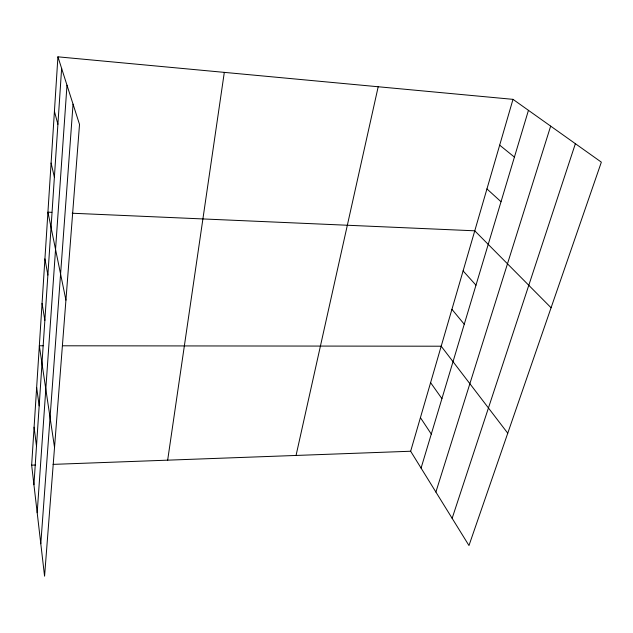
<?xml version="1.0" encoding="UTF-8"?>
<svg xmlns="http://www.w3.org/2000/svg" width="633" height="633" viewBox="0 0 633 633"><rect width="100%" height="100%" fill="white"/><g stroke="black" fill="none" stroke-linecap="round" stroke-linejoin="round"><path stroke-width="0.95" d="M57.927 56.828L79.521 124.408L44.571 576.172L31.65 465.16L57.927 56.828L512.999 99.349L601.35 162.151L468.974 545.527L410.651 451.242L512.999 99.349M33.929 484.728L61.623 68.396M37.189 512.738L66.995 85.194M40.797 543.747L73.048 104.16M167.666 460.167L224.311 72.376M296.054 455.451L378.194 86.753M421.08 468.096L528.452 110.332M435.892 492.047L550.663 126.117M452.144 518.316L575.373 143.683M31.65 465.16L35.543 465.018M53.045 464.377L410.651 451.242M43.242 345.768L39.333 345.768L54.533 447.42M62.802 345.792L441.193 346.211L507.753 433.217M51.819 212.34L47.934 212.174L65.927 300.129M72.209 213.234L474.758 230.808L551.074 307.765M499.674 145.155L514.415 157.095M486.943 188.927L501.02 201.729M463.095 270.908L475.976 285.174M451.922 309.339L464.25 324.231M430.598 382.656L441.921 398.632M420.423 417.638L431.287 434.08M54.422 111.345L57.904 124.282M51.091 163.061L54.383 177.208M44.927 258.881L47.879 275.062M42.063 303.365L44.864 320.385M36.651 387.436L39.175 405.88M34.095 427.188L36.492 446.233"/></g></svg>
